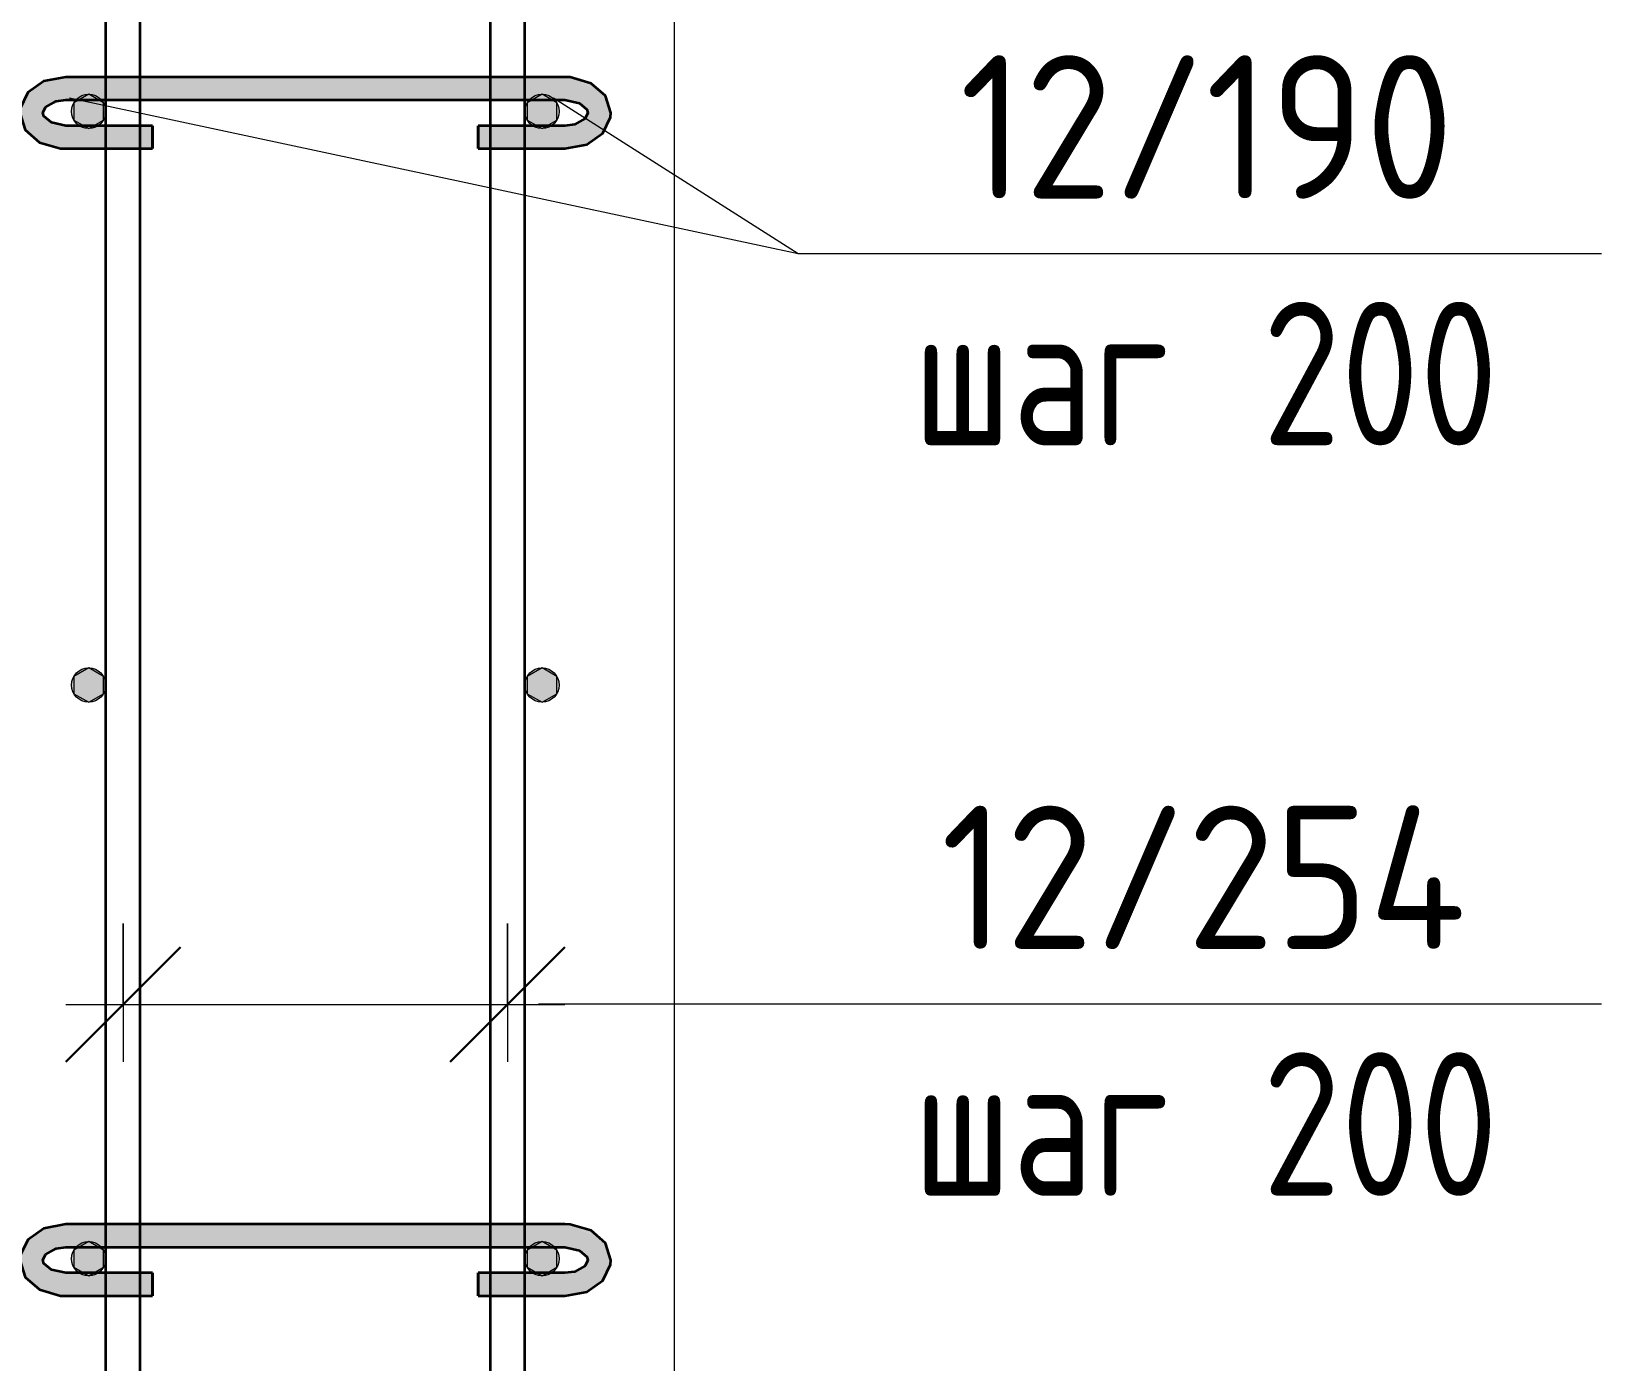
# Model space of a CAD drawing. Header units: millimetres. Extents: x 2384 to 38512, y -3571 to 48684.
# Drawn here: x 16499 to 17046, y -1756 to -1292 of the extents above; entities that cross this region are included whole.
import ezdxf

# ---------------------------------------------------------------- set-up
doc = ezdxf.new("R2010")
doc.units = ezdxf.units.MM
for name, color, linetype, lineweight in [('AA_Dim', 7, 'Continuous', 9), ('AA_Dim-20', 7, 'Continuous', 9), ('AA_Linii', 7, 'Continuous', 9), ('AA_Vinoska', 7, 'Continuous', 9), ('KR_Armatura', 7, 'Continuous', 20), ('KR_Armatura_Tonkie', 7, 'Continuous', 20)]:
    doc.layers.add(name, color=color, linetype=linetype, lineweight=lineweight)
doc.styles.add('ISOCPEUR_1', font='isocpeur.ttf', dxfattribs={"width": 0.9, "height": 50})
doc.styles.add('ISOCPEUR_2', font='isocpeur.ttf', dxfattribs={"width": 0.8, "height": 50})
doc.dimstyles.new('00_Точн_3_знака__прозр_', dxfattribs={"dimscale": 304.8, "dimtxt": 49.799059, "dimasz": 0.111549, "dimexe": 0.098425, "dimexo": 0.065617, "dimgap": 0.006562, "dimtad": 1, "dimdec": 3, "dimrnd": 0.001, "dimdsep": 46, "dimtxsty": 'ISOCPEUR_1', "dimblk1": 'OBLIQUE', "dimblk2": 'OBLIQUE', "dimsah": 1, "dimcen": 0.09, "dimdle": 0.098425, "dimazin": 0, "dimtfac": 1, "dimtdec": 4, "dimtix": 1, "dimtmove": 1, "dimatfit": 3, "dimfxl": 1, "dimtvp": 1, "dimtolj": 1, "dimtzin": 0, "dimlwd": 18, "dimlwe": 18, "dimarcsym": 2})
doc.dimstyles.new('00_Точн_3_знака__прозр__1', dxfattribs={"dimscale": 304.8, "dimtxt": 49.799059, "dimasz": 0.111549, "dimexe": 0.098425, "dimexo": 0.065617, "dimgap": 0.006562, "dimtad": 1, "dimdec": 3, "dimrnd": 0.001, "dimdsep": 46, "dimtxsty": 'ISOCPEUR_1', "dimblk1": 'OBLIQUE', "dimblk2": 'OBLIQUE', "dimsah": 1, "dimcen": 0.09, "dimdle": 0.098425, "dimazin": 0, "dimtfac": 1, "dimtdec": 4, "dimtix": 1, "dimtmove": 0, "dimatfit": 3, "dimfxl": 1, "dimtvp": 1, "dimtolj": 1, "dimtzin": 0, "dimlwd": 18, "dimlwe": 18, "dimarcsym": 2})
doc.dimstyles.new('10_Раскладка_арматуры_с_засечками', dxfattribs={"dimscale": 304.8, "dimtxt": 0.18, "dimasz": 0.131234, "dimexe": 0.065617, "dimexo": 0, "dimgap": 0, "dimtad": 1, "dimdec": 3, "dimrnd": 0.001, "dimdsep": 46, "dimtxsty": 'ISOCPEUR_2', "dimblk1": 'OBLIQUE', "dimblk2": 'OBLIQUE', "dimsah": 1, "dimcen": 0.09, "dimdle": 0.065617, "dimazin": 0, "dimtfac": 1, "dimtdec": 4, "dimtix": 1, "dimtmove": 0, "dimatfit": 3, "dimfxl": 1, "dimtvp": 1, "dimtolj": 1, "dimtzin": 0, "dimlwd": 18, "dimlwe": 18, "dimarcsym": 2})

# ---------------------------------------------------------------- blocks, each defined once
blk = doc.blocks.new('261_Шпилька массив _НесАрм_РабПлоск_ - 8 А240-3919799-Сечение 3')
at = {"layer": 'KR_Armatura_Tonkie', "lineweight": 35}
for points in [[(41403, -1332.98), (41403, -1326.15), (41399, -1325.39), (41396.07, -1323.32), (41395.03, -1320.57), (41395.77, -1318.57), (41403, -1315.87), (41403, -1309.18), (41396.88, -1310.04), (41391.69, -1312.49), (41388.22, -1316.17), (41387, -1320.49), (41388.22, -1324.82), (41390.59, -1328.41), (41395.49, -1331.53), (41400.5, -1332.5)], [(41417, -1309.18), (41577, -1309.18), (41577, -1308.01), (41403, -1308.15), (41403, -1309.18)], [(41563, -1316.01), (41577, -1315.87), (41577, -1309.18), (41403, -1309.18), (41403, -1316.01), (41561.91, -1316.01)], [(41577, -1332.98), (41583.18, -1331.98), (41585.68, -1330.79), (41589.49, -1327.57), (41591.78, -1324.82), (41593, -1320.49), (41591.78, -1316.17), (41588.31, -1312.49), (41582.89, -1310.01), (41577, -1309.18), (41577, -1316.01), (41583.19, -1317.45), (41584.7, -1319.71), (41585, -1320.49), (41583.93, -1323.32), (41581, -1325.39), (41577, -1326.16), (41577, -1332.84)], [(41417, -1326.15), (41433.3, -1326.15), (41433.3, -1324.98), (41403, -1325.12), (41403, -1326.15), (41406.8, -1326.15)], [(41420.36, -1332.98), (41433.3, -1332.84), (41433.3, -1326.15), (41403, -1326.15), (41403, -1332.98), (41417, -1332.98)], [(41577, -1326.15), (41577, -1324.98), (41546.7, -1325.12), (41546.7, -1326.15), (41563, -1326.15)], [(41563, -1332.98), (41577, -1332.84), (41577, -1326.15), (41546.7, -1326.15), (41546.7, -1332.98), (41561.91, -1332.98)], [(41403, -1732.98), (41403, -1726.15), (41399, -1725.39), (41396.07, -1723.32), (41395.03, -1720.57), (41395.77, -1718.57), (41403, -1715.87), (41403, -1709.18), (41396.88, -1710.04), (41391.69, -1712.49), (41388.22, -1716.17), (41387, -1720.49), (41388.22, -1724.82), (41390.59, -1728.41), (41395.49, -1731.53), (41400.5, -1732.5)], [(41505.29, -1709.18), (41577, -1709.18), (41577, -1708.01), (41403, -1708.15), (41403, -1709.18), (41429, -1709.18)], [(41505.29, -1716.01), (41577, -1715.87), (41577, -1709.18), (41403, -1709.18), (41403, -1716.01), (41448.67, -1716.01)], [(41577, -1732.98), (41583.18, -1731.98), (41585.68, -1730.79), (41589.49, -1727.57), (41591.78, -1724.82), (41593, -1720.49), (41591.78, -1716.17), (41588.01, -1712.35), (41582.89, -1710.01), (41577, -1709.18), (41577, -1716.01), (41583.19, -1717.45), (41584.51, -1719.21), (41585, -1720.49), (41583.93, -1723.32), (41581, -1725.39), (41577, -1726.16), (41577, -1732.84)], [(41417, -1726.15), (41433.3, -1726.15), (41433.3, -1724.98), (41403, -1725.12), (41403, -1726.15), (41406.8, -1726.15)], [(41429, -1732.98), (41433.3, -1732.84), (41433.3, -1726.15), (41403, -1726.15), (41403, -1732.98), (41420.36, -1732.98)], [(41577, -1726.15), (41577, -1724.98), (41546.7, -1725.12), (41546.7, -1726.15), (41563, -1726.15)], [(41577, -1732.98), (41577, -1726.15), (41546.7, -1726.15), (41546.7, -1732.98), (41563, -1732.98)]]:
    blk.add_hatch(color=256, dxfattribs=at).paths.add_polyline_path(points)
h = blk.add_hatch(color=256, dxfattribs=at)
h.paths.add_polyline_path([(41403, -1326.15), (41403, -1324.98), (41397.17, -1323.63), (41395.77, -1322.53), (41396.07, -1323.32), (41399, -1325.39), (41399.64, -1325.52)])
h.paths.add_polyline_path([(41388.22, -1316.17), (41392.05, -1312.32), (41397.11, -1310.01), (41403, -1309.18), (41403, -1308.01), (41395.49, -1309.46), (41390.59, -1312.58)])
h = blk.add_hatch(color=256, dxfattribs=at)
h.paths.add_polyline_path([(41577, -1326.15), (41581, -1325.39), (41583.94, -1323.3), (41584.23, -1322.23), (41583.19, -1323.54), (41577, -1325.12), (41577, -1325.52)])
h.paths.add_polyline_path([(41591.78, -1316.17), (41589.01, -1312.84), (41585.68, -1310.2), (41583.06, -1308.95), (41577, -1308.15), (41577, -1309.18), (41583.12, -1310.04), (41588.31, -1312.49), (41590.22, -1314.51)])
h = blk.add_hatch(color=256, dxfattribs=at)
h.paths.add_polyline_path([(41403, -1726.15), (41403, -1724.98), (41397.17, -1723.63), (41395.77, -1722.53), (41396.07, -1723.32), (41399, -1725.39), (41399.64, -1725.52)])
h.paths.add_polyline_path([(41388.22, -1716.17), (41392.05, -1712.32), (41397.11, -1710.01), (41403, -1709.18), (41403, -1708.01), (41395.49, -1709.46), (41390.59, -1712.58)])
h = blk.add_hatch(color=256, dxfattribs=at)
h.paths.add_polyline_path([(41577, -1726.15), (41581, -1725.39), (41583.94, -1723.3), (41584.23, -1722.23), (41583.19, -1723.54), (41577, -1725.12), (41577, -1725.52)])
h.paths.add_polyline_path([(41591.78, -1716.17), (41588.31, -1712.29), (41585.68, -1710.2), (41583.06, -1708.95), (41577, -1708.15), (41577, -1709.18), (41583.12, -1710.04), (41588.31, -1712.49), (41590.22, -1714.51)])
for p, q in [((41417, -1308.01), (41403, -1308.01)), ((41429, -1308.01), (41417, -1308.01)), ((41551, -1308.01), (41429, -1308.01)), ((41563, -1308.01), (41551, -1308.01)), ((41577, -1308.01), (41563, -1308.01)), ((41403, -1316.01), (41417, -1316.01)), ((41417, -1316.01), (41429, -1316.01)), ((41429, -1316.01), (41551, -1316.01)), ((41551, -1316.01), (41563, -1316.01)), ((41563, -1316.01), (41577, -1316.01)), ((41417, -1324.98), (41403, -1324.98)), ((41429, -1324.98), (41417, -1324.98)), ((41433.3, -1324.98), (41429, -1324.98)), ((41433.3, -1324.98), (41433.3, -1326.15)), ((41433.3, -1331.81), (41433.3, -1325.12)), ((41433.3, -1326.15), (41433.3, -1332.98)), ((41551, -1324.98), (41546.7, -1324.98)), ((41546.7, -1326.15), (41546.7, -1324.98)), ((41546.7, -1325.12), (41546.7, -1331.81)), ((41546.7, -1332.98), (41546.7, -1326.15)), ((41563, -1324.98), (41551, -1324.98)), ((41577, -1324.98), (41563, -1324.98)), ((41403, -1332.98), (41417, -1332.98)), ((41417, -1332.98), (41429, -1332.98)), ((41429, -1332.98), (41433.3, -1332.98)), ((41433.3, -1332.84), (41433.3, -1331.81)), ((41546.7, -1331.81), (41546.7, -1332.84)), ((41546.7, -1332.98), (41551, -1332.98)), ((41551, -1332.98), (41563, -1332.98)), ((41563, -1332.98), (41577, -1332.98)), ((41417, -1708.01), (41403, -1708.01)), ((41429, -1708.01), (41417, -1708.01)), ((41551, -1708.01), (41429, -1708.01)), ((41563, -1708.01), (41551, -1708.01)), ((41577, -1708.01), (41563, -1708.01)), ((41403, -1716.01), (41417, -1716.01)), ((41417, -1716.01), (41429, -1716.01)), ((41429, -1716.01), (41551, -1716.01)), ((41551, -1716.01), (41563, -1716.01)), ((41563, -1716.01), (41577, -1716.01)), ((41417, -1724.98), (41403, -1724.98)), ((41429, -1724.98), (41417, -1724.98)), ((41433.3, -1724.98), (41429, -1724.98)), ((41433.3, -1724.98), (41433.3, -1726.15)), ((41433.3, -1731.81), (41433.3, -1725.12)), ((41433.3, -1726.15), (41433.3, -1732.98)), ((41551, -1724.98), (41546.7, -1724.98)), ((41546.7, -1726.15), (41546.7, -1724.98)), ((41546.7, -1725.12), (41546.7, -1731.81)), ((41546.7, -1732.98), (41546.7, -1726.15)), ((41563, -1724.98), (41551, -1724.98)), ((41577, -1724.98), (41563, -1724.98)), ((41403, -1732.98), (41417, -1732.98)), ((41417, -1732.98), (41429, -1732.98)), ((41429, -1732.98), (41433.3, -1732.98)), ((41433.3, -1732.84), (41433.3, -1731.81)), ((41546.7, -1731.81), (41546.7, -1732.84)), ((41546.7, -1732.98), (41551, -1732.98)), ((41551, -1732.98), (41563, -1732.98)), ((41563, -1732.98), (41577, -1732.98))]:
    blk.add_line(p, q, dxfattribs=at)
at = {"layer": 'KR_Armatura_Tonkie', "lineweight": 35, "flags": 128}
for points in [[(41403, -1308.01), (41395.42, -1309.47), (41389.81, -1313.37), (41387.12, -1318.93), (41387, -1320.49)], [(41593, -1320.49), (41591.15, -1314.61), (41586.14, -1310.21), (41578.86, -1308.09), (41577, -1308.01)], [(41395, -1320.49), (41395.96, -1318.49), (41399.72, -1316.44), (41403, -1316.01)], [(41577, -1316.01), (41582.01, -1317.08), (41584.67, -1319.33), (41585, -1320.49)], [(41387, -1320.49), (41388.85, -1326.38), (41393.86, -1330.78), (41401.14, -1332.9), (41403, -1332.98)], [(41403, -1324.98), (41397.99, -1323.91), (41395.33, -1321.66), (41395, -1320.49)], [(41577, -1332.98), (41584.58, -1331.52), (41590.19, -1327.62), (41592.88, -1322.06), (41593, -1320.49)], [(41585, -1320.49), (41584.04, -1322.5), (41580.28, -1324.55), (41577, -1324.98)], [(41403, -1708.01), (41395.42, -1709.47), (41389.81, -1713.37), (41387.12, -1718.93), (41387, -1720.49)], [(41593, -1720.49), (41591.15, -1714.61), (41586.14, -1710.21), (41578.86, -1708.09), (41577, -1708.01)], [(41395, -1720.49), (41395.96, -1718.49), (41399.72, -1716.44), (41403, -1716.01)], [(41577, -1716.01), (41582.01, -1717.08), (41584.67, -1719.33), (41585, -1720.49)], [(41387, -1720.49), (41388.85, -1726.38), (41393.86, -1730.78), (41401.14, -1732.9), (41403, -1732.98)], [(41403, -1724.98), (41397.99, -1723.91), (41395.33, -1721.66), (41395, -1720.49)], [(41577, -1732.98), (41584.58, -1731.52), (41590.19, -1727.62), (41592.88, -1722.06), (41593, -1720.49)], [(41585, -1720.49), (41584.04, -1722.5), (41580.28, -1724.55), (41577, -1724.98)]]:
    blk.add_lwpolyline(points, dxfattribs=at)
blk = doc.blocks.new('DIMBLOCK115-Сечение 3')
at = {"layer": 'AA_Dim-20', "lineweight": 30}
for p, q in [((16213.61, -1220), (16196.61, -1203)), ((16213.61, -1220), (16230.61, -1237)), ((16213.61, -1320), (16196.61, -1303)), ((16213.61, -1320), (16230.61, -1337))]:
    blk.add_line(p, q, dxfattribs=at)
at = {"layer": 'AA_Dim-20', "lineweight": 18}
for p, q in [((16492.89, -1220), (16183.61, -1220)), ((16213.61, -1220), (16213.61, -1320)), ((16213.61, -1220), (16492.89, -1220)), ((16213.61, -1329.85), (16213.61, -1270)), ((16492.89, -1320), (16183.61, -1320)), ((16213.61, -1320), (16492.89, -1320)), ((16213.61, -1436.04), (16213.61, -1329.85))]:
    blk.add_line(p, q, dxfattribs=at)
at = {"layer": 'AA_Dim-20', "color": 0, "lineweight": 18, "insert": (16146.28, -1436.04), "char_height": 50, "width": 103.4288, "attachment_point": 1, "rotation": 90, "line_spacing_factor": 1.149209, "style": 'ISOCPEUR_1'}
blk.add_mtext('100', dxfattribs=at)
blk = doc.blocks.new('_Oblique')
at = {"color": 0, "linetype": 'ByBlock', "lineweight": -2}
blk.add_line((-0.5, -0.5), (0.5, 0.5), dxfattribs=at)
blk = doc.blocks.new('DIMBLOCK116-Сечение 3')
at = {"layer": 'AA_Dim-20', "lineweight": 30}
for p, q in [((16213.61, -1320), (16196.61, -1303)), ((16213.61, -1320), (16230.61, -1337)), ((16213.61, -2520), (16196.61, -2503)), ((16213.61, -2520), (16230.61, -2537))]:
    blk.add_line(p, q, dxfattribs=at)
at = {"layer": 'AA_Dim-20', "lineweight": 18}
for p, q in [((16492.89, -1320), (16183.61, -1320)), ((16213.61, -1320), (16213.61, -2520)), ((16213.61, -1320), (16492.89, -1320)), ((16650.89, -2520), (16183.61, -2520)), ((16213.61, -2520), (16650.89, -2520))]:
    blk.add_line(p, q, dxfattribs=at)
at = {"layer": 'AA_Dim-20', "color": 0, "lineweight": 18, "insert": (16146.28, -2073.71), "char_height": 50, "width": 368.8961, "attachment_point": 1, "rotation": 90, "line_spacing_factor": 1.149209, "style": 'ISOCPEUR_1'}
blk.add_mtext('200х6=1200', dxfattribs=at)
blk = doc.blocks.new('042_М_Арматуры - Диам длина поз _ Комментарий-2260297-Сечение 3')
at = {"layer": 'AA_Vinoska'}
blk.add_line((46426.05, 53.49), (46706.05, 53.49), dxfattribs=at)
blk = doc.blocks.new('DIMBLOCK148-Сечение 3')
at = {"layer": 'AA_Dim-20', "lineweight": 18}
for p, q in [((16530.89, -1603.08), (16530.89, -1651.37)), ((16530.89, -1631.37), (16530.89, -1603.08)), ((16664.89, -1603.08), (16664.89, -1651.37)), ((16664.89, -1631.37), (16664.89, -1603.08)), ((16510.89, -1631.37), (16684.89, -1631.37))]:
    blk.add_line(p, q, dxfattribs=at)
at = {"layer": 'AA_Dim-20', "lineweight": 30}
for p, q in [((16530.89, -1631.37), (16550.89, -1611.37)), ((16664.89, -1631.37), (16684.89, -1611.37)), ((16530.89, -1631.37), (16510.89, -1651.37)), ((16664.89, -1631.37), (16644.89, -1651.37))]:
    blk.add_line(p, q, dxfattribs=at)

msp = doc.modelspace()

# ---------------------------------------------------------------- hatches: boundary and pattern name
at = {"layer": 'KR_Armatura'}
h = msp.add_hatch(color=256, dxfattribs=at)
edge = h.paths.add_edge_path()
edge.add_arc((16518.8944, -1320), 6, 0, 360)
for points in [[(16518.8944, -1326), (16524.0905, -1323), (16524.0905, -1317), (16518.8944, -1314), (16513.6982, -1317), (16513.6982, -1323)], [(16676.8944, -1326), (16682.0905, -1323), (16682.0905, -1317), (16676.8944, -1314), (16671.6982, -1317), (16671.6982, -1323)], [(16518.8944, -1526), (16524.0905, -1523), (16524.0905, -1517), (16518.8944, -1514), (16513.6982, -1517), (16513.6982, -1523)], [(16676.8944, -1526), (16682.0905, -1523), (16682.0905, -1517), (16676.8944, -1514), (16671.6982, -1517), (16671.6982, -1523)], [(16518.8944, -1726), (16524.0905, -1723), (16524.0905, -1717), (16518.8944, -1714), (16513.6982, -1717), (16513.6982, -1723)], [(16676.8944, -1726), (16682.0905, -1723), (16682.0905, -1717), (16676.8944, -1714), (16671.6982, -1717), (16671.6982, -1723)]]:
    msp.add_hatch(color=256, dxfattribs=at).paths.add_polyline_path(points)
h = msp.add_hatch(color=256, dxfattribs=at)
edge = h.paths.add_edge_path()
edge.add_arc((16676.8944, -1320), 6, 0, 360)
h = msp.add_hatch(color=256, dxfattribs=at)
edge = h.paths.add_edge_path()
edge.add_arc((16518.8944, -1520), 6, 0, 360)
h = msp.add_hatch(color=256, dxfattribs=at)
edge = h.paths.add_edge_path()
edge.add_arc((16676.8944, -1520), 6, 0, 360)
h = msp.add_hatch(color=256, dxfattribs=at)
edge = h.paths.add_edge_path()
edge.add_arc((16518.8944, -1720), 6, 0, 360)
h = msp.add_hatch(color=256, dxfattribs=at)
edge = h.paths.add_edge_path()
edge.add_arc((16676.8944, -1720), 6, 0, 360)

# ---------------------------------------------------------------- linework, layer by layer
at = {"layer": 'AA_Linii'}
msp.add_line((16722.8944, -1119.9998), (16722.8944, -2570), dxfattribs=at)
at = {"layer": 'AA_Vinoska'}
for p, q in [((16512.2125, -1315.2243), (16766.1677, -1369.5013)), ((16680.943, -1315.2243), (16766.1677, -1369.5013)), ((16675.6608, -1631.1392), (16766.1677, -1631.1392))]:
    msp.add_line(p, q, dxfattribs=at)
at = {"layer": 'KR_Armatura'}
for p, q in [((16518.8944, -1314), (16513.6982, -1317)), ((16513.6982, -1317), (16513.6982, -1323)), ((16524.0905, -1317), (16518.8944, -1314)), ((16524.0905, -1323), (16524.0905, -1317)), ((16676.8944, -1314), (16671.6982, -1317)), ((16671.6982, -1317), (16671.6982, -1323)), ((16682.0905, -1317), (16676.8944, -1314)), ((16682.0905, -1323), (16682.0905, -1317)), ((16513.6982, -1323), (16518.8944, -1326)), ((16518.8944, -1326), (16524.0905, -1323)), ((16671.6982, -1323), (16676.8944, -1326)), ((16676.8944, -1326), (16682.0905, -1323)), ((16518.8944, -1514), (16513.6982, -1517)), ((16524.0905, -1517), (16518.8944, -1514)), ((16676.8944, -1514), (16671.6982, -1517)), ((16682.0905, -1517), (16676.8944, -1514)), ((16513.6982, -1517), (16513.6982, -1523)), ((16524.0905, -1523), (16524.0905, -1517)), ((16671.6982, -1517), (16671.6982, -1523)), ((16682.0905, -1523), (16682.0905, -1517)), ((16513.6982, -1523), (16518.8944, -1526)), ((16518.8944, -1526), (16524.0905, -1523)), ((16671.6982, -1523), (16676.8944, -1526)), ((16676.8944, -1526), (16682.0905, -1523)), ((16518.8944, -1714), (16513.6982, -1717)), ((16513.6982, -1717), (16513.6982, -1723)), ((16524.0905, -1717), (16518.8944, -1714)), ((16524.0905, -1723), (16524.0905, -1717)), ((16676.8944, -1714), (16671.6982, -1717)), ((16671.6982, -1717), (16671.6982, -1723)), ((16682.0905, -1717), (16676.8944, -1714)), ((16682.0905, -1723), (16682.0905, -1717)), ((16513.6982, -1723), (16518.8944, -1726)), ((16518.8944, -1726), (16524.0905, -1723)), ((16671.6982, -1723), (16676.8944, -1726)), ((16676.8944, -1726), (16682.0905, -1723))]:
    msp.add_line(p, q, dxfattribs=at)
for centre in [(16518.8944, -1320), (16676.8944, -1320), (16518.8944, -1520), (16676.8944, -1520), (16518.8944, -1720), (16676.8944, -1720)]:
    msp.add_circle(centre, 6, dxfattribs=at)
at = {"layer": 'KR_Armatura_Tonkie', "lineweight": 35}
for p, q in [((16524.8944, -2562), (16524.8944, -1127.9998)), ((16524.8944, -2562), (16524.8944, -1127.9998)), ((16524.8944, -2562), (16524.8944, -1127.9998)), ((16524.8944, -2562), (16524.8944, -1127.9998)), ((16524.8944, -2562), (16524.8944, -1127.9998)), ((16524.8944, -2562), (16524.8944, -1127.9998)), ((16524.8944, -2562), (16524.8944, -1127.9998)), ((16536.8944, -2562), (16536.8944, -1127.9998)), ((16536.8944, -2562), (16536.8944, -1127.9998)), ((16536.8944, -2562), (16536.8944, -1127.9998)), ((16536.8944, -2562), (16536.8944, -1127.9998)), ((16536.8944, -2562), (16536.8944, -1127.9998)), ((16536.8944, -2562), (16536.8944, -1127.9998)), ((16536.8944, -2562), (16536.8944, -1127.9998)), ((16658.8944, -2562), (16658.8944, -1127.9998)), ((16658.8944, -2562), (16658.8944, -1127.9998)), ((16658.8944, -2562), (16658.8944, -1127.9998)), ((16658.8944, -2562), (16658.8944, -1127.9998)), ((16658.8944, -2562), (16658.8944, -1127.9998)), ((16658.8944, -2562), (16658.8944, -1127.9998)), ((16658.8944, -2562), (16658.8944, -1127.9998)), ((16670.8944, -2562), (16670.8944, -1127.9998)), ((16670.8944, -2562), (16670.8944, -1127.9998)), ((16670.8944, -2562), (16670.8944, -1127.9998)), ((16670.8944, -2562), (16670.8944, -1127.9998)), ((16670.8944, -2562), (16670.8944, -1127.9998)), ((16670.8944, -2562), (16670.8944, -1127.9998)), ((16670.8944, -2562), (16670.8944, -1127.9998))]:
    msp.add_line(p, q, dxfattribs=at)

# ---------------------------------------------------------------- block references
at = {"layer": 'AA_Vinoska'}
for p in [(-29659.886, -1422.9947), (-29659.886, -1422.9947), (-29659.886, -1684.6326)]:
    msp.add_blockref('042_М_Арматуры - Диам длина поз _ Комментарий-2260297-Сечение 3', p, dxfattribs=at)
at = {"layer": 'KR_Armatura_Tonkie', "lineweight": 35}
msp.add_blockref('261_Шпилька массив _НесАрм_РабПлоск_ - 8 А240-3919799-Сечение 3', (-24892.1056, 0), dxfattribs=at)

# ---------------------------------------------------------------- texts
at = {"layer": 'AA_Vinoska', "char_height": 50, "attachment_point": 1}
for s, insert, width, style in [('12/190', (16822.4805, -1300.4192), 210.683475, 'ISOCPEUR_1'), ('12/190', (16822.4805, -1300.4192), 210.683475, 'ISOCPEUR_1'), (' 200', (16902.5088, -1386.4003), 133.4008, 'ISOCPEUR_2'), ('шаг', (16806.2005, -1386.4003), 116.7257, 'ISOCPEUR_2'), ('12/254', (16815.9105, -1562.0571), 226.556887, 'ISOCPEUR_1'), (' 200', (16902.5088, -1648.0381), 133.4008, 'ISOCPEUR_2'), ('шаг', (16806.2005, -1648.0381), 116.7257, 'ISOCPEUR_2')]:
    msp.add_mtext(s, dxfattribs=dict(at, insert=insert, width=width, style=style))

# ---------------------------------------------------------------- dimensions: what is measured, and where the dimension line sits
at = {"layer": 'AA_Dim', "lineweight": 18}
dim = msp.add_linear_dim(base=(16213.6077, -1320), p1=(16512.8944, -1220), p2=(16512.8944, -1320), angle=90, dimstyle='00_Точн_3_знака__прозр_', override={"dimpost": '<>', "dimfxl": 100}, dxfattribs=at)
dim.commit()
dim.dimension.update_dxf_attribs({"geometry": 'DIMBLOCK115-Сечение 3', "text_midpoint": (16179.6182, -1384.3269), "dimtype": 160, "text_rotation": 90})
dim = msp.add_linear_dim(base=(16213.6077, -2520), p1=(16512.8944, -1320), p2=(16670.8944, -2520), angle=90, dimstyle='00_Точн_3_знака__прозр__1', override={"dimpost": '200х6=<>', "dimfxl": 1210.356972}, dxfattribs=at)
dim.commit()
dim.dimension.update_dxf_attribs({"geometry": 'DIMBLOCK116-Сечение 3', "text_midpoint": (16186.6077, -1920)})
dim = msp.add_linear_dim(base=(16664.8944, -1631.3666), p1=(16530.8944, -1603.0824), p2=(16664.8944, -1603.0824), dimstyle='10_Раскладка_арматуры_с_засечками', override={"dimpost": '<>', "dimfxl": 134}, dxfattribs=at)
dim.commit()
dim.dimension.update_dxf_attribs({"geometry": 'DIMBLOCK148-Сечение 3', "text_midpoint": (16597.8944, -1606.3666)})

doc.saveas('drawing.dxf')
